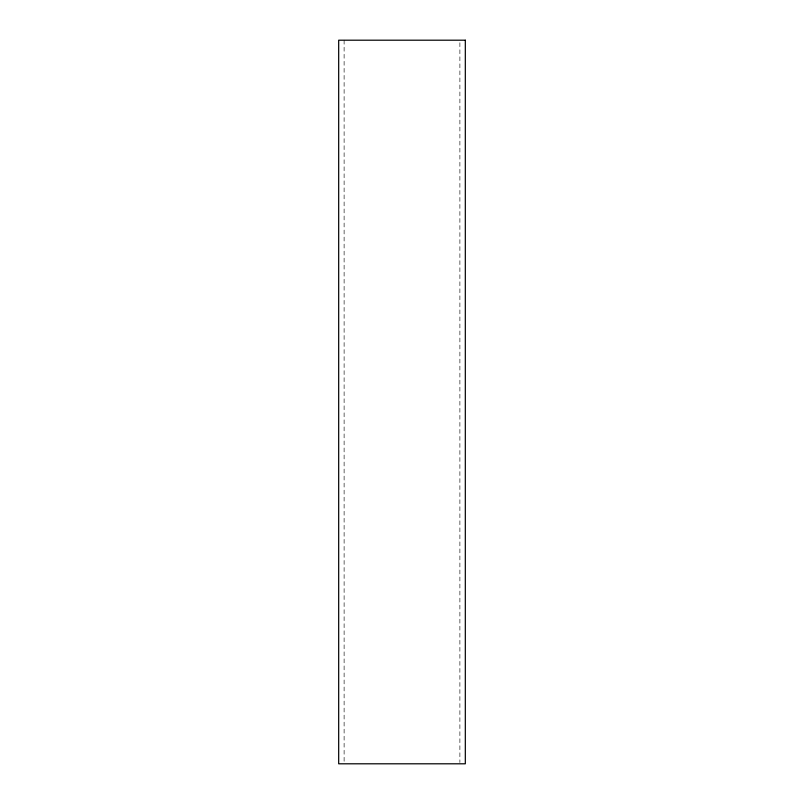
<?xml version="1.0" encoding="UTF-8"?>
<svg xmlns="http://www.w3.org/2000/svg" width="804" height="804" viewBox="0 0 804 804"><rect width="100%" height="100%" fill="white"/><g stroke="black" fill="none" stroke-linecap="round" stroke-linejoin="round"><path stroke-width="0.6" stroke-dasharray="4.02 3.01" d="M459.888 42.712L459.888 762.544M344.112 40.2L344.112 762.544"/><path stroke-width="1.21" d="M465.315 40.2L338.685 40.2L338.685 763.8L465.315 763.8L465.315 40.2"/></g></svg>
